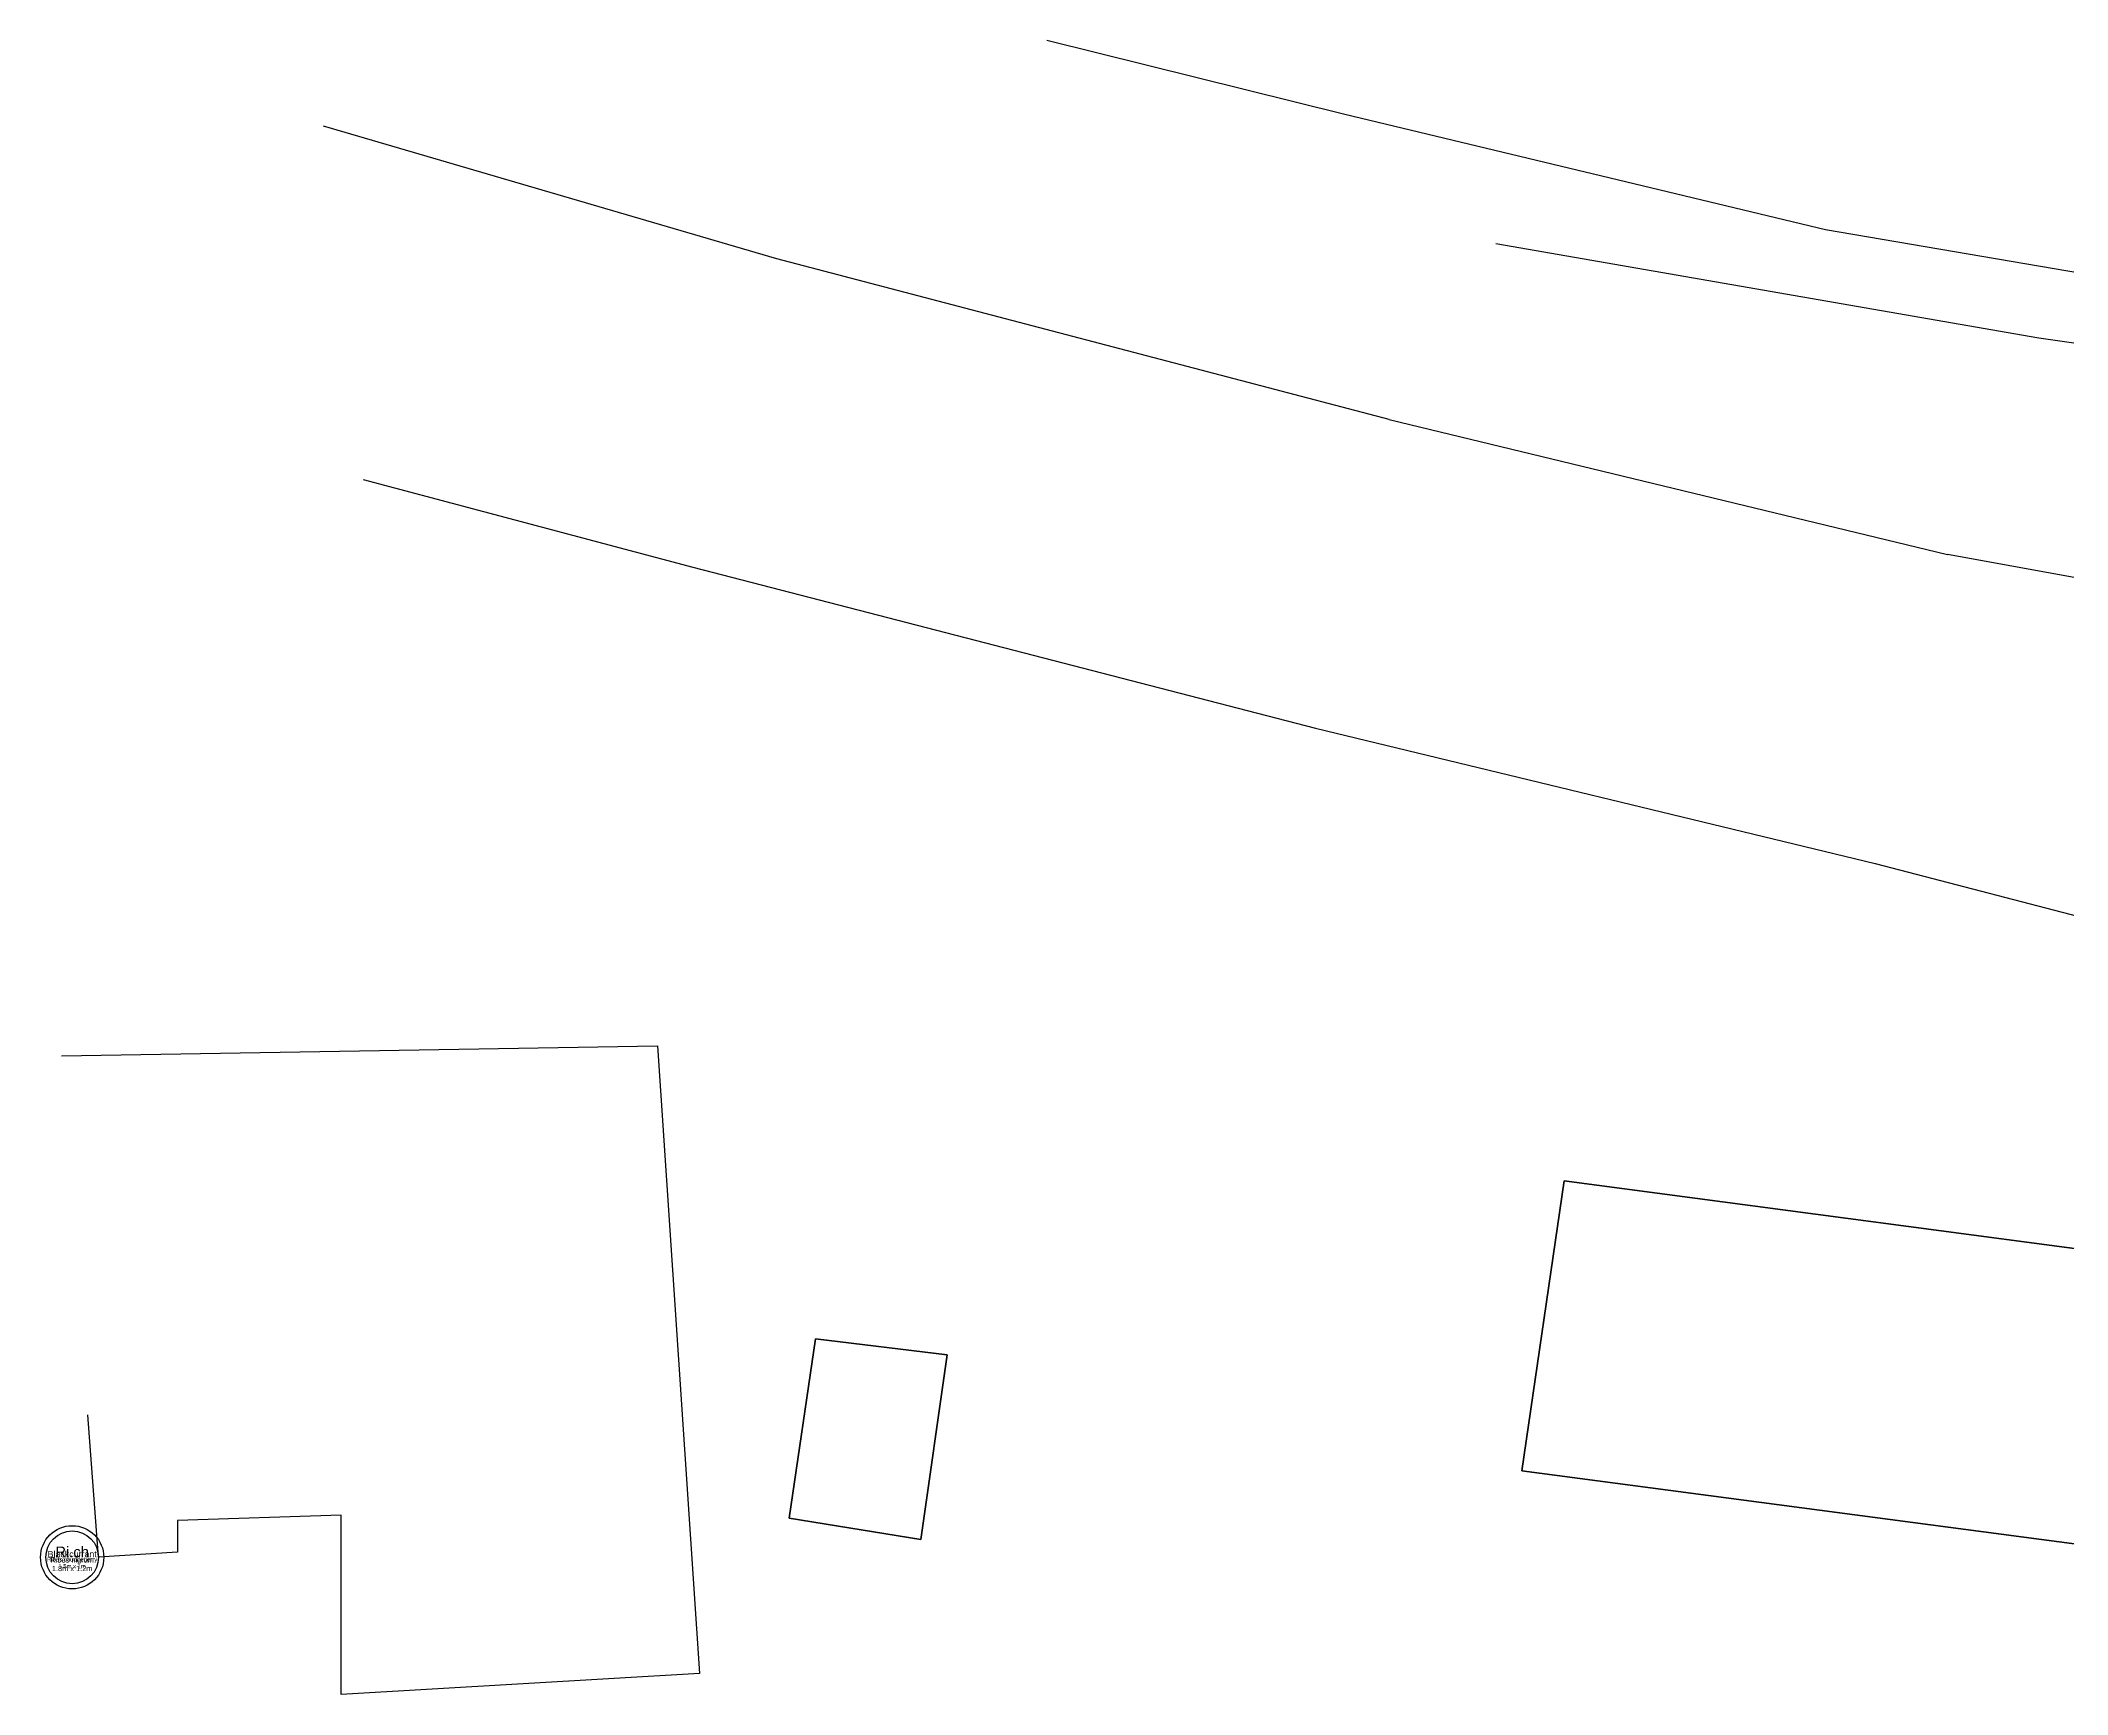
# Model space of a CAD drawing. Header units: metres. Extents: x -1 to 177, y -18 to 89.
# Drawn here: x -0.6 to 37.85, y -2.6 to 28.76 of the extents above; entities that cross this region are included whole.
import ezdxf

# ---------------------------------------------------------------- set-up
doc = ezdxf.new("R2010")
doc.units = ezdxf.units.M
doc.header["$LTSCALE"] = 1016
for name, color, linetype, lineweight, true_color in [('Areas', 30, 'Continuous', 25, 0xff7f00), ('Plant - Shrub', 96, 'Continuous', 25, 0x008000), ('Plant - Tree', 96, 'Continuous', 25, 0x008000), ('Plant label', 30, 'Continuous', 25, 0xff7f00)]:
    doc.layers.add(name, color=color, linetype=linetype, lineweight=lineweight, true_color=true_color)
doc.styles.add('textstyle75', font='')
doc.styles.add('textstyle76', font='')
doc.styles.add('textstyle77', font='')
doc.styles.add('textstyle81', font='')
doc.styles.get('textstyle75').set_extended_font_data('Arial')
doc.styles.get('textstyle76').set_extended_font_data('Arial')
doc.styles.get('textstyle77').set_extended_font_data('Arial')
doc.styles.get('textstyle81').set_extended_font_data('Arial')

# ---------------------------------------------------------------- blocks, each defined once
blk = doc.blocks.new('Shrub - Ribes chuckleberry')
at = {"layer": 'Plant - Shrub'}
blk.add_circle((0, 0), 0.5, dxfattribs=at)
at = {"layer": 'Plant - Shrub', "insert": (0, 0), "char_height": 0.2, "attachment_point": 8, "line_spacing_factor": 0.971628, "style": 'textstyle76'}
blk.add_mtext('\\c32767;Ri.ch', dxfattribs=at)
at = {"layer": 'Plant label', "insert": (0, 0), "char_height": 0.08, "attachment_point": 2, "line_spacing_factor": 0.971628, "style": 'textstyle75'}
blk.add_mtext('\\c32767;Ribes chuckleberry\\P1.5m x 1m', dxfattribs=at)
blk = doc.blocks.new('Shrub - Ribes nigrum')
at = {"layer": 'Plant - Shrub'}
blk.add_circle((0, 0), 0.6, dxfattribs=at)
at = {"layer": 'Plant - Shrub', "insert": (0, 0), "char_height": 0.12, "attachment_point": 8, "line_spacing_factor": 0.971628, "style": 'textstyle81'}
blk.add_mtext('\\c32767;Blackcurrant', dxfattribs=at)
at = {"layer": 'Plant label', "insert": (0, 0), "char_height": 0.1, "attachment_point": 2, "line_spacing_factor": 0.971628, "style": 'textstyle77'}
blk.add_mtext('\\c32767;Ribes nigrum\\P1.8m x 1.2m', dxfattribs=at)

msp = doc.modelspace()

# ---------------------------------------------------------------- linework, layer by layer
at = {"layer": 'Areas'}
for p, q in [((24.142, 27.359), (18.487, 28.761)), ((24.142, 27.359), (18.487, 28.761)), ((33.255, 25.171), (24.142, 27.359)), ((33.255, 25.171), (24.142, 27.359)), ((13.366, 24.623), (4.77, 27.14)), ((13.366, 24.623), (4.77, 27.14)), ((43.535, 23.42), (33.255, 25.171)), ((43.535, 23.42), (33.255, 25.171)), ((24.984, 21.573), (13.366, 24.623)), ((24.984, 21.573), (13.366, 24.623)), ((27.006, 24.912), (37.307, 23.123)), ((27.006, 24.912), (37.307, 23.123)), ((37.307, 23.123), (44.205, 22.141)), ((37.307, 23.123), (44.205, 22.141)), ((24.984, 21.573), (35.571, 19.016)), ((24.984, 21.573), (35.571, 19.016)), ((5.522, 20.44), (11.771, 18.773)), ((5.522, 20.44), (11.771, 18.773)), ((43.88, 17.509), (35.571, 19.016)), ((43.88, 17.509), (35.571, 19.016)), ((11.771, 18.773), (23.582, 15.725)), ((11.771, 18.773), (23.582, 15.725)), ((23.582, 15.725), (34.199, 13.158)), ((23.582, 15.725), (34.199, 13.158)), ((34.199, 13.158), (42.767, 10.926)), ((34.199, 13.158), (42.767, 10.926)), ((-0.2, 9.51), (11.1, 9.7)), ((11.1, 9.7), (11.9, -2.2)), ((0.5, 0), (0.3, 2.7))]:
    msp.add_line(p, q, dxfattribs=at)
at = {"layer": 'Areas', "flags": 128}
for points in [[(42.35, 3.25), (41.9, -0.26), (27.5, 1.64), (28.3, 7.14)], [(28.3, 7.14), (42.6, 5.24), (42.35, 3.25)], [(16.1, 0.34), (13.6, 0.74), (14.1, 4.14), (16.6, 3.84), (16.1, 0.34)], [(11.9, -2.2), (5.1, -2.6), (5.1, 0.8), (2, 0.7), (2, 0.1), (0.5, 0)]]:
    msp.add_lwpolyline(points, dxfattribs=at)
for points in [[(42.35, 3.25), (42.6, 5.24), (28.3, 7.14), (27.5, 1.64), (41.9, -0.26)], [(16.1, 0.34), (16.6, 3.84), (14.1, 4.14), (13.6, 0.74)]]:
    msp.add_lwpolyline(points, close=True, dxfattribs=at)

# ---------------------------------------------------------------- block references
at = {"layer": 'Plant - Tree'}
for name in ['Shrub - Ribes nigrum', 'Shrub - Ribes nigrum', 'Shrub - Ribes chuckleberry', 'Shrub - Ribes chuckleberry', 'Shrub - Ribes chuckleberry']:
    msp.add_blockref(name, (0, 0), dxfattribs=at)

doc.saveas('drawing.dxf')
